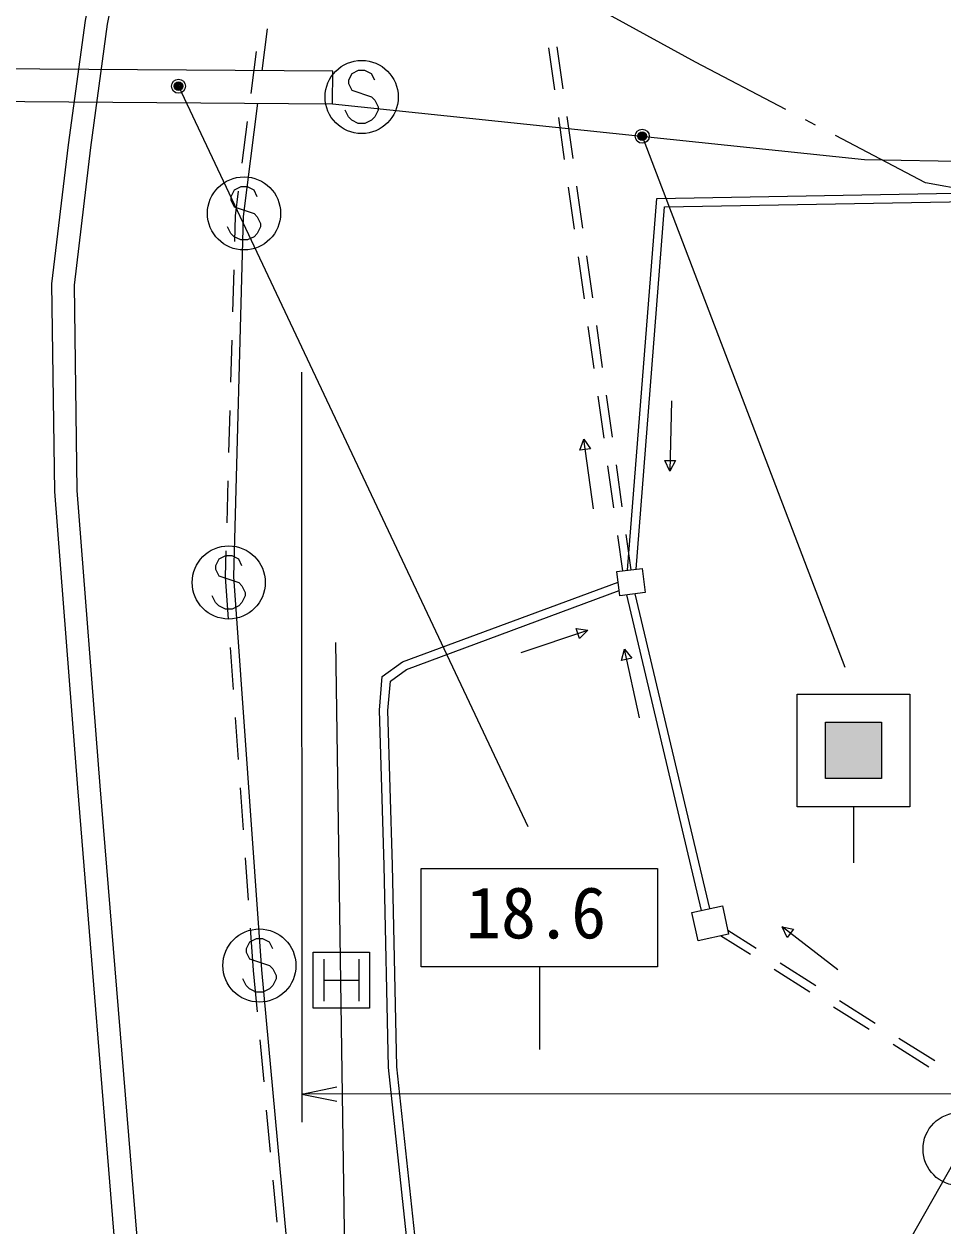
# Model space of a CAD drawing. Units: millimetres, scale not verified. Extents: x 40000 to 680000, y 20000 to 380000.
# Drawn here: x 324755 to 357428, y 238311 to 281024 of the extents above; entities that cross this region are included whole.
import ezdxf
from ezdxf.enums import TextEntityAlignment as Align

# ---------------------------------------------------------------- set-up
doc = ezdxf.new("R2010")
doc.units = ezdxf.units.MM
doc.header["$LTSCALE"] = 1000
doc.header["$PDMODE"] = 32
doc.header["$PDSIZE"] = 500
for name, color, linetype, lineweight in [('M-BGD', 7, 'Continuous', 25), ('M-STR-HTXT', 7, 'Continuous', 13), ('M-STR-STR1', 1, 'Continuous', 25), ('M-STR-STRC', 7, 'Continuous', 25)]:
    doc.layers.add(name, color=color, linetype=linetype, lineweight=lineweight)
doc.styles.add('ＭＳ ゴシック', font='')
doc.styles.get('ＭＳ ゴシック').set_extended_font_data('MS Gothic')

msp = doc.modelspace()

# ---------------------------------------------------------------- hatches: boundary and pattern name
at = {"layer": 'M-STR-STRC'}
msp.add_hatch(color=256, dxfattribs=at).paths.add_polyline_path([(353245, 256210), (355245, 256210), (355245, 254210), (353245, 254210)])

# ---------------------------------------------------------------- linework, layer by layer
at = {"layer": 'M-BGD'}
for p, q in [((348629, 279674), (344362, 282013)), ((343924, 278724), (343714, 280210)), ((333005, 280043), (332815, 278555)), ((343626, 278687), (343416, 280172)), ((351835, 277990), (348629, 279674)), ((343976, 276212), (343766, 277697)), ((344274, 276249), (344064, 277734)), ((332689, 277563), (332500, 276075)), ((352897, 277433), (352543, 277618)), ((356811, 275377), (353605, 277061)), ((332373, 275083), (332262, 274211)), ((344326, 273737), (344116, 275222)), ((344624, 273774), (344414, 275259)), ((360448, 274714), (356811, 275377)), ((332262, 274211), (332237, 273293)), ((344677, 271261), (344467, 272746)), ((344974, 271298), (344764, 272784)), ((332209, 272293), (332168, 270794)), ((345027, 268786), (344817, 270271)), ((345325, 268823), (345115, 270308)), ((332141, 269794), (332099, 268295)), ((345675, 266348), (345465, 267833)), ((345377, 266310), (345167, 267796)), ((347780, 267637), (347718, 265138)), ((332072, 267295), (332031, 265796)), ((344521, 265879), (344654, 266276)), ((345005, 263801), (344654, 266276)), ((344654, 266276), (344893, 265932)), ((344893, 265932), (344521, 265879)), ((345727, 263835), (345517, 265320)), ((346025, 263872), (345815, 265358)), ((347718, 265138), (347540, 265518)), ((347540, 265518), (347915, 265508)), ((347915, 265508), (347718, 265138)), ((332003, 264796), (331962, 263297)), ((346045, 261592), (345868, 262845)), ((346342, 261630), (346165, 262882)), ((331934, 262297), (331909, 261379)), ((331909, 261379), (332017, 259869)), ((348848, 249523), (346189, 260734)), ((349141, 249587), (346488, 260772)), ((342432, 258689), (344800, 259489)), ((344385, 259547), (344800, 259489)), ((344505, 259191), (344385, 259547)), ((344800, 259489), (344505, 259191)), ((332088, 258871), (332195, 257375)), ((346003, 258404), (346106, 258811)), ((346369, 258484), (346003, 258404)), ((346639, 256368), (346106, 258811)), ((346106, 258811), (346369, 258484)), ((332266, 256378), (332373, 254882)), ((332444, 253884), (332551, 252388)), ((332622, 251391), (332729, 249894)), ((332801, 248897), (332908, 247387)), ((350579, 247953), (349523, 248619)), ((350788, 248177), (349779, 248812)), ((353686, 247410), (351706, 248937)), ((351889, 248559), (351706, 248937)), ((351706, 248937), (352118, 248856)), ((352118, 248856), (351889, 248559)), ((335035, 246045), (335035, 248045)), ((335035, 248045), (337035, 248045)), ((335410, 247795), (335410, 246295)), ((336660, 247795), (336660, 246295)), ((337035, 248045), (337035, 246045)), ((332908, 247387), (333045, 245916)), ((352694, 246620), (351425, 247420)), ((352903, 246844), (351634, 247644)), ((335410, 247045), (336660, 247045)), ((337035, 246045), (335035, 246045)), ((354809, 245288), (353540, 246087)), ((355018, 245511), (353749, 246311)), ((333137, 244921), (333276, 243427)), ((356924, 243955), (355655, 244754)), ((357133, 244178), (355864, 244978)), ((333368, 242431), (333507, 240938)), ((333599, 239942), (333738, 238448))]:
    msp.add_line(p, q, dxfattribs=at)
for points in [[(370893, 352279), (363892, 345493), (350414, 330503), (343159, 321296), (338905, 314038), (335043, 306951), (331883, 299899), (329655, 293262), (327677, 284934), (326925, 281149), (326329, 276734), (325737, 271787), (325836, 264406), (326653, 253885), (328024, 237109), (329638, 223517), (333178, 205000)], [(371449, 351705), (364469, 344938), (351026, 329987), (343821, 320845), (339601, 313644), (335761, 306596), (332629, 299607), (330425, 293042), (328458, 284764), (327715, 281018), (327122, 276633), (326538, 271745), (326635, 264442), (327450, 253948), (328821, 237189), (330429, 223639), (333992, 205000)], [(354697, 235077), (358366, 241550), (362257, 248423), (367856, 254951), (373826, 260279), (380293, 265257), (386922, 269394), (394440, 272891), (401755, 275769), (406428, 276923), (409755, 277285), (414109, 277438), (422018, 278358), (422104, 279487), (406054, 278146), (396745, 278051), (391765, 277417)], [(339946, 205000), (339496, 206866), (336371, 220027), (334496, 233528), (333207, 247411), (332209, 261386), (332562, 274188), (333074, 278211)], [(335724, 278191), (354639, 276208), (366401, 275996)], [(346211, 261613), (347253, 274821), (369135, 275209)], [(346515, 261652), (347530, 274525), (369153, 274909)], [(343642, 205000), (342009, 217317), (339716, 229052), (338425, 237299), (337711, 243943), (337554, 251123), (337395, 256637), (337494, 257839), (338217, 258358), (345880, 261193)], [(343945, 205000), (342305, 217366), (340012, 229104), (338723, 237338), (338011, 243963), (337853, 251130), (337696, 256629), (337782, 257676), (338359, 258090), (345919, 260888)]]:
    msp.add_lwpolyline(points, dxfattribs=at)
for points in [[(345832, 261565), (346733, 261680), (346843, 260818), (345942, 260703)], [(348502, 249446), (349587, 249686), (349808, 248682), (348724, 248443)]]:
    msp.add_lwpolyline(points, close=True, dxfattribs=at)
at = {"layer": 'M-STR-HTXT'}
for p, q in [((334621, 268655), (334630, 242000)), ((335830, 259045), (336195, 234714)), ((334630, 243000), (335880, 243251)), ((519986, 243062), (334630, 243000)), ((334630, 243000), (335880, 242751))]:
    msp.add_line(p, q, dxfattribs=at)
at = {"layer": 'M-STR-STR1'}
msp.add_line((333221, 279364), (333410, 280852), dxfattribs=at)
msp.add_lwpolyline([(320088, 278307), (335724, 278191), (335732, 279345), (320097, 279461)], close=True, dxfattribs=at)
at = {"layer": 'M-STR-STRC'}
for p, q in [((336641, 279378), (336405, 279259)), ((336878, 279378), (336641, 279378)), ((337114, 279259), (336878, 279378)), ((336405, 279259), (336287, 279023)), ((336287, 279023), (336287, 278905)), ((337232, 279023), (337114, 279259)), ((330248, 278815), (342663, 252505)), ((336287, 278905), (336405, 278668)), ((336405, 278668), (337114, 278432)), ((337114, 278432), (337232, 278314)), ((337232, 278314), (337350, 278078)), ((337350, 278078), (337350, 277959)), ((336287, 277723), (336169, 277959)), ((336405, 277605), (336287, 277723)), ((337232, 277723), (337114, 277605)), ((337350, 277959), (337232, 277723)), ((336641, 277487), (336405, 277605)), ((336878, 277487), (336641, 277487)), ((337114, 277605), (336878, 277487)), ((346734, 277037), (353934, 258174)), ((332222, 275122), (332104, 274885)), ((332459, 275240), (332222, 275122)), ((332695, 275240), (332459, 275240)), ((332932, 275122), (332695, 275240)), ((333050, 274885), (332932, 275122)), ((332104, 274885), (332104, 274767)), ((332104, 274767), (332222, 274531)), ((332222, 274531), (332932, 274294)), ((332932, 274294), (333050, 274176)), ((332104, 273585), (331986, 273822)), ((333050, 274176), (333168, 273940)), ((333168, 273822), (333050, 273585)), ((333168, 273940), (333168, 273822)), ((332222, 273467), (332104, 273585)), ((332459, 273349), (332222, 273467)), ((332932, 273467), (332695, 273349)), ((333050, 273585), (332932, 273467)), ((332695, 273349), (332459, 273349)), ((331678, 262006), (331560, 261769)), ((331914, 262124), (331678, 262006)), ((332151, 262124), (331914, 262124)), ((332387, 262006), (332151, 262124)), ((332505, 261769), (332387, 262006)), ((331560, 261769), (331560, 261651)), ((331560, 261651), (331678, 261415)), ((331678, 261415), (332387, 261179)), ((332387, 261179), (332505, 261060)), ((332505, 261060), (332623, 260824)), ((331560, 260469), (331442, 260706)), ((332623, 260706), (332505, 260469)), ((332623, 260824), (332623, 260706)), ((331678, 260351), (331560, 260469)), ((331914, 260233), (331678, 260351)), ((332151, 260233), (331914, 260233)), ((332387, 260351), (332151, 260233)), ((332505, 260469), (332387, 260351)), ((352245, 257210), (356245, 257210)), ((352245, 253210), (352245, 257210)), ((356245, 257210), (356245, 253210)), ((353245, 256210), (355245, 256210)), ((355245, 256210), (355245, 254210)), ((355245, 254210), (353245, 254210)), ((356245, 253210), (352245, 253210)), ((354245, 253210), (354245, 251210)), ((338879, 251017), (347279, 251017)), ((338879, 247517), (338879, 251017)), ((347279, 251017), (347279, 247517)), ((332769, 248392), (332651, 248156)), ((333006, 248510), (332769, 248392)), ((333242, 248510), (333006, 248510)), ((333479, 248392), (333242, 248510)), ((333597, 248156), (333479, 248392)), ((332651, 248156), (332651, 248038)), ((332651, 248038), (332769, 247801)), ((332769, 247801), (333479, 247565)), ((333479, 247565), (333597, 247447)), ((333597, 247447), (333715, 247210)), ((347279, 247517), (338879, 247517)), ((343079, 247517), (343079, 244585)), ((332651, 246856), (332533, 247092)), ((333715, 247092), (333597, 246856)), ((333715, 247210), (333715, 247092)), ((332769, 246738), (332651, 246856)), ((333006, 246619), (332769, 246738)), ((333242, 246619), (333006, 246619)), ((333479, 246738), (333242, 246619)), ((333597, 246856), (333479, 246738))]:
    msp.add_line(p, q, dxfattribs=at)
msp.add_lwpolyline([(353245, 256210), (355245, 256210), (355245, 254210), (353245, 254210)], close=True, dxfattribs=at)
for centre, radius in [((336759, 278432), 1300), ((330248, 278815), 150), ((330248, 278815), 120), ((330248, 278815), 90), ((330248, 278815), 60), ((330248, 278815), 30), ((346734, 277037), 150), ((346734, 277037), 120), ((346734, 277037), 90), ((346734, 277037), 60), ((346734, 277037), 30), ((332577, 274294), 1300), ((332033, 261179), 1300), ((333124, 247565), 1300), ((358018, 241042), 1300)]:
    msp.add_circle(centre, radius, dxfattribs=at)
for p in [(330248, 278815), (346734, 277037)]:
    msp.add_point(p, dxfattribs=at)

# ---------------------------------------------------------------- texts
at = {"layer": 'M-STR-STRC', "style": 'ＭＳ ゴシック'}
msp.add_text('18.6', height=1833, dxfattribs=at).set_placement((340466, 247980), align=Align.BOTTOM_LEFT)

doc.saveas('drawing.dxf')
